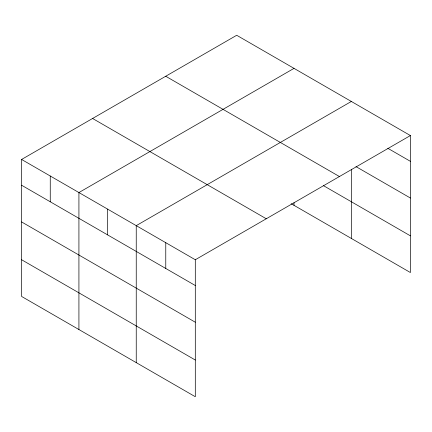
<?xml version="1.0" encoding="UTF-8"?>
<svg xmlns="http://www.w3.org/2000/svg" width="432" height="432" viewBox="0 0 432 432"><rect width="100%" height="100%" fill="white"/><g stroke="black" fill="none" stroke-linecap="round" stroke-linejoin="round"><path stroke-width="0.65" d="M291.157 203.693L410.4 272.538L410.4 135.556L236.698 35.273L21.6 159.462L21.6 296.444L195.302 396.727L195.302 259.745L21.6 159.462M294.019 68.369L78.921 192.553L78.921 329.535M351.34 101.461L136.242 225.65L136.242 362.632M195.302 259.745L410.4 135.556M387.817 148.295L410.4 161.33M355.973 166.606L410.4 198.029M165.715 76.253L339.417 176.537M323.255 185.528L410.4 235.84M92.583 118.476L266.285 218.765M21.6 185.236L195.302 285.52M21.6 221.935L195.302 322.218M21.6 259.745L195.302 360.029M351.34 169.241L351.34 238.442M294.019 202.678L294.019 205.351M165.769 242.698L165.769 268.472M107.579 209.099L107.579 234.873M50.258 176.008L50.258 201.782"/></g></svg>
